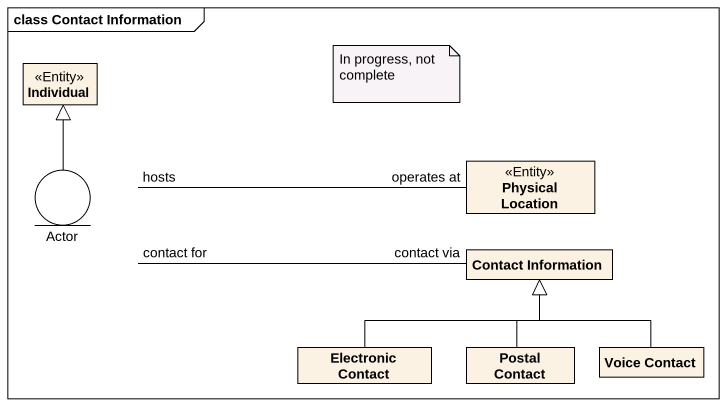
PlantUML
@startuml
mainframe class Contact Information
allowmixing
hide circle
hide empty members
class Individual <<Entity>>
entity "Actor" as Actor_
class "Physical Location" as Physical_Location <<Entity>>
class "Contact Information" as Contact_Information
class "Electronic Contact" as Electronic_Contact
class "Postal Contact" as Postal_Contact
class "Voice Contact" as Voice_Contact
Actor_ -up-|> Individual
Actor_ "hosts" -right- "operates at" Physical_Location
Actor_ "contact for" -right- "contact via" Contact_Information
Electronic_Contact -right-|> Contact_Information
Postal_Contact -up-|> Contact_Information
Voice_Contact -up-|> Contact_Information
note as N1
  In progress, not complete
end note
@enduml
